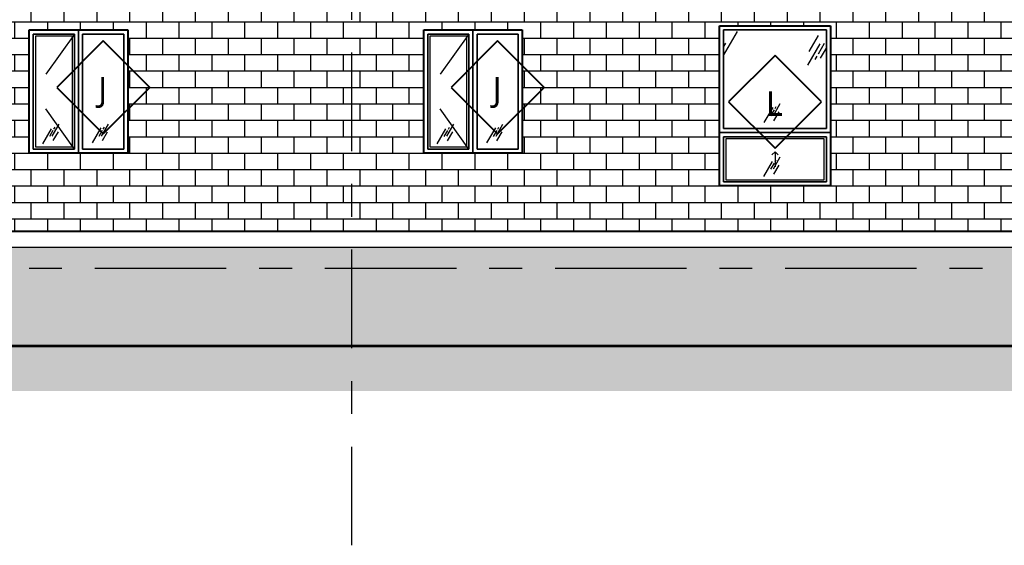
# Model space of a CAD drawing. Header units: inches. Extents: x 6 to 15224, y -733 to 6300.
# Drawn here: x 4461.5 to 4940.8, y 4950 to 5206 of the extents above; entities that cross this region are included whole.
import ezdxf

# ---------------------------------------------------------------- set-up
doc = ezdxf.new("R2010")
doc.units = ezdxf.units.IN
doc.header["$MEASUREMENT"] = 0
for name, pattern in [('Center 1_2_', [112, 64, -16, 16, -16]), ('Center 3_8_', [96, 48, -16, 16, -16]), ('Hidden 3_16_', [36, 24, -12])]:
    doc.linetypes.add(name, pattern=pattern)
for name, color, linetype, lineweight in [('A-DETL', 90, 'Continuous', 13), ('A-DETL-GENF', 92, 'Continuous', 13), ('A-FLOR-LEVL', 51, 'Continuous', 13), ('A-GLAZ', 151, 'Continuous', 25), ('A-GLAZ-IDEN', 152, 'Continuous', 25), ('A-GLAZ-SILL', 1, 'Continuous', 18), ('A-WALL', 113, 'Continuous', 25), ('A-WALL-PATT', 111, 'Continuous', 25), ('S-GRID', 1, 'Continuous', 13)]:
    doc.layers.add(name, color=color, linetype=linetype, lineweight=lineweight)
doc.styles.add('Open Sans_5', font='OpenSans-Regular.ttf', dxfattribs={"height": 12})

# ---------------------------------------------------------------- blocks, each defined once
blk = doc.blocks.new('2-1 WD Adaptive - 4_-0_ x 5_-0_-12908153-WEST ELEVATION')
at = {"layer": 'A-GLAZ', "lineweight": 13}
h = blk.add_hatch(dxfattribs=at)
h.set_pattern_fill('FP_105', color=256, style=0, pattern_type=2)
h.set_pattern_definition([(59.808, (-929.503, 5180.806), (144.0017, 239.99866), [9, -754.581]), (59.808, (-930.237, 5174.193), (144.0017, 239.99866), [12, -751.581]), (59.808, (-925.052, 5179.623), (144.0017, 239.99866), [6, -757.581]), (59.808, (-926.641, 5176.844), (144.0017, 239.99866), [2, -761.581]), (59.808, (-923.946, 5177.598), (144.0017, 239.99866), [15, -748.581]), (59.808, (-898.528, 5147.404), (144.0017, 239.99866), [5.062, -758.519]), (59.808, (-898.969, 5149.668), (144.0017, 239.99866), [6.75, -756.831]), (59.808, (-900.178, 5149.525), (144.0017, 239.99866), [3.375, -760.206]), (59.808, (-898.147, 5153.029), (144.0017, 239.99866), [1.125, -762.456]), (59.808, (-903.361, 5146.297), (144.0017, 239.99866), [8.438, -755.144])])
h.paths.add_polyline_path([(-942.35, 5144), (-928, 5144), (-928, 5198), (-946, 5198), (-946, 5144)])
at = {"layer": 'A-GLAZ-SILL', "lineweight": 13}
h = blk.add_hatch(dxfattribs=at)
h.set_pattern_fill('FP_104', color=256, style=0, pattern_type=2)
h.set_pattern_definition([(59.808, (-905.503, 5180.806), (144.0017, 239.99866), [9, -754.581]), (59.808, (-906.237, 5174.193), (144.0017, 239.99866), [12, -751.581]), (59.808, (-901.052, 5179.623), (144.0017, 239.99866), [6, -757.581]), (59.808, (-902.641, 5176.844), (144.0017, 239.99866), [2, -761.581]), (59.808, (-899.946, 5177.598), (144.0017, 239.99866), [15, -748.581]), (59.808, (-874.528, 5147.404), (144.0017, 239.99866), [5.062, -758.519]), (59.808, (-874.969, 5149.668), (144.0017, 239.99866), [6.75, -756.831]), (59.808, (-876.178, 5149.525), (144.0017, 239.99866), [3.375, -760.206]), (59.808, (-874.147, 5153.029), (144.0017, 239.99866), [1.125, -762.456]), (59.808, (-879.361, 5146.297), (144.0017, 239.99866), [8.437, -755.144])])
h.paths.add_polyline_path([(-923, 5143), (-903, 5143), (-903, 5199), (-923, 5199), (-923, 5150.22)])
at = {"layer": 'A-GLAZ', "lineweight": 13}
for p, q in [((-949, 5201), (-901, 5201)), ((-949, 5141), (-949, 5201)), ((-925, 5141), (-925, 5201)), ((-925, 5201), (-925, 5141)), ((-901, 5201), (-901, 5141)), ((-927, 5199), (-947, 5199)), ((-947, 5199), (-947, 5143)), ((-927, 5143), (-927, 5199)), ((-903, 5199), (-923, 5199)), ((-923, 5199), (-923, 5143)), ((-903, 5143), (-903, 5199)), ((-947, 5143), (-927, 5143)), ((-923, 5143), (-903, 5143)), ((-901, 5141), (-949, 5141))]:
    blk.add_line(p, q, dxfattribs=at)
at = {"layer": 'A-GLAZ', "linetype": 'Hidden 3_16_', "lineweight": 13}
for p in [(-927, 5199), (-927, 5143)]:
    blk.add_line(p, (-947, 5171), dxfattribs=at)
at = {"layer": 'A-GLAZ-SILL'}
for p, q in [((-947, 5199), (-947, 5143)), ((-927, 5199), (-947, 5199)), ((-947, 5143), (-947, 5199)), ((-947, 5199), (-927, 5199)), ((-928, 5198), (-946, 5198)), ((-946, 5198), (-946, 5144)), ((-928, 5144), (-928, 5198)), ((-927, 5143), (-927, 5199)), ((-927, 5199), (-927, 5143)), ((-923, 5199), (-923, 5143)), ((-903, 5199), (-923, 5199)), ((-923, 5143), (-923, 5199)), ((-923, 5199), (-903, 5199)), ((-903, 5143), (-903, 5199)), ((-903, 5199), (-903, 5143)), ((-947, 5143), (-927, 5143)), ((-927, 5143), (-947, 5143)), ((-946, 5144), (-928, 5144)), ((-923, 5143), (-903, 5143)), ((-903, 5143), (-923, 5143))]:
    blk.add_line(p, q, dxfattribs=at)
blk = doc.blocks.new('1-2 WD Adaptive - 4_-6_x6_-6_-12908147-WEST ELEVATION')
at = {"layer": 'A-GLAZ', "lineweight": 13}
h = blk.add_hatch(dxfattribs=at)
h.set_pattern_fill('FP_107', color=256, style=0, pattern_type=2)
h.set_pattern_definition([(59.808, (-434.503, 5190.806), (144.0017, 239.99866), [9, -754.581]), (59.808, (-435.237, 5184.193), (144.0017, 239.99866), [12, -751.581]), (59.808, (-430.052, 5189.623), (144.0017, 239.99866), [6, -757.581]), (59.808, (-431.641, 5186.844), (144.0017, 239.99866), [2, -761.581]), (59.808, (-428.946, 5187.598), (144.0017, 239.99866), [15, -748.581]), (59.808, (-403.528, 5157.404), (144.0017, 239.99866), [5.063, -758.519]), (59.808, (-403.969, 5159.668), (144.0017, 239.99866), [6.75, -756.831]), (59.808, (-405.178, 5159.525), (144.0017, 239.99866), [3.375, -760.206]), (59.808, (-403.147, 5163.029), (144.0017, 239.99866), [1.125, -762.456]), (59.808, (-408.361, 5156.297), (144.0017, 239.99866), [8.437, -755.144])])
h.paths.add_polyline_path([(-419, 5153), (-417, 5153), (-417, 5201), (-467, 5201), (-467, 5153)])
at = {"layer": 'A-GLAZ-SILL', "lineweight": 13}
h = blk.add_hatch(dxfattribs=at)
h.set_pattern_fill('FP_106', color=256, style=0, pattern_type=2)
h.set_pattern_definition([(59.808, (-434.503, 5164.806), (144.0017, 239.99866), [9, -754.581]), (59.808, (-435.237, 5158.193), (144.0017, 239.99866), [12, -751.581]), (59.808, (-430.052, 5163.623), (144.0017, 239.99866), [6, -757.581]), (59.808, (-431.641, 5160.844), (144.0017, 239.99866), [2, -761.581]), (59.808, (-428.946, 5161.598), (144.0017, 239.99866), [15, -748.581]), (59.808, (-403.528, 5131.404), (144.0017, 239.99866), [5.063, -758.519]), (59.808, (-403.969, 5133.668), (144.0017, 239.99866), [6.75, -756.831]), (59.808, (-405.178, 5133.525), (144.0017, 239.99866), [3.375, -760.206]), (59.808, (-403.147, 5137.029), (144.0017, 239.99866), [1.125, -762.456]), (59.808, (-408.361, 5130.297), (144.0017, 239.99866), [8.438, -755.144])])
h.paths.add_polyline_path([(-438, 5128), (-418, 5128), (-418, 5148), (-466, 5148), (-466, 5128), (-446, 5128)])
at = {"layer": 'A-GLAZ', "lineweight": 13}
for p, q in [((-469, 5203), (-415, 5203)), ((-469, 5125), (-469, 5203)), ((-417, 5201), (-467, 5201)), ((-467, 5201), (-467, 5153)), ((-417, 5153), (-417, 5201)), ((-415, 5203), (-415, 5125)), ((-467, 5153), (-417, 5153)), ((-469, 5151), (-415, 5151)), ((-415, 5151), (-469, 5151)), ((-417, 5149), (-467, 5149)), ((-467, 5149), (-467, 5127)), ((-417, 5127), (-417, 5149)), ((-415, 5125), (-469, 5125)), ((-467, 5127), (-417, 5127))]:
    blk.add_line(p, q, dxfattribs=at)
at = {"layer": 'A-GLAZ', "linetype": 'Hidden 3_16_', "lineweight": 13}
for q in [(-443.5, 5140.17), (-440.5, 5140.17), (-442, 5134.33)]:
    blk.add_line((-442, 5141.67), q, dxfattribs=at)
at = {"layer": 'A-GLAZ-SILL'}
for p, q in [((-467, 5201), (-417, 5201)), ((-467, 5153), (-467, 5201)), ((-417, 5201), (-467, 5201)), ((-467, 5201), (-467, 5153)), ((-417, 5201), (-417, 5153)), ((-417, 5153), (-417, 5201)), ((-417, 5153), (-467, 5153)), ((-467, 5153), (-417, 5153)), ((-467, 5149), (-417, 5149)), ((-467, 5127), (-467, 5149)), ((-417, 5149), (-467, 5149)), ((-467, 5149), (-467, 5127)), ((-418, 5148), (-466, 5148)), ((-466, 5148), (-466, 5128)), ((-418, 5128), (-418, 5148)), ((-417, 5149), (-417, 5127)), ((-417, 5127), (-417, 5149)), ((-466, 5128), (-418, 5128)), ((-417, 5127), (-467, 5127)), ((-467, 5127), (-417, 5127))]:
    blk.add_line(p, q, dxfattribs=at)
blk = doc.blocks.new('TAG Window-AM - Standard-51685-WEST ELEVATION')
at = {"layer": 'A-GLAZ-IDEN'}
for p, q in [((-3095.5, 5558.5), (-3118.13, 5535.88)), ((-3072.87, 5535.88), (-3095.5, 5558.5)), ((-3118.13, 5535.88), (-3095.5, 5513.25)), ((-3095.5, 5513.25), (-3072.87, 5535.88))]:
    blk.add_line(p, q, dxfattribs=at)

msp = doc.modelspace()

# ---------------------------------------------------------------- hatches: boundary and pattern name
at = {"layer": 'A-DETL-GENF'}
h = msp.add_hatch(dxfattribs=at)
h.set_pattern_fill('FP_140', color=8, style=0, pattern_type=2)
h.set_pattern_definition([(50, (3669.645, 0), (18.362056, -1.60683), [1.92, -21.12]), (355, (3669.645, 0), (-3.55226, 19.255874), [1.536, -16.896]), (100.451, (3671.175, -0.134), (14.81021, 17.649286), [1.632, -17.949]), (46.184, (3669.645, 5.12), (27.32125, -4.23761), [2.88, -31.68]), (96.636, (3671.922, 4.767), (23.92754, 24.93717), [2.448, -26.924]), (351.184, (3669.645, 5.12), (23.92765, 24.93743), [2.304, -25.344]), (21, (3672.205, 3.84), (15.28081, -10.307465), [1.92, -21.12]), (326, (3672.205, 3.84), (6.22856, 18.563735), [1.536, -16.896]), (71.451, (3673.479, 2.981), (21.509846, 8.25628), [1.632, -17.949]), (37.5, (3669.6447, 0), (0.311095, 8.5225365), [0.16896, -16.522, 0.16896, -16.983, -16.96]), (37.5, (3669.6447, 0), (0.311095, 8.5225365), [-33.843, 0.16896, -16.791]), (7.5, (3669.645, 0), (6.734636, 10.097431), [0.16896, -9.61, 0.16896, -16.138, -6.464]), (7.5, (3669.645, 0), (6.734636, 10.097431), [-26.086, 0.16896, -6.295]), (327.5, (3663.936, 0), (13.666107, -0.577186), [0.16896, -6.231, 0.16896, -19.799, -26.496]), (327.5, (3663.936, 0), (13.666107, -0.577186), [-26.368, 0.16896, -26.327]), (317.5, (3661.376, 0), (14.929853, 2.562859), [0.16896, -8.151, 0.16896, -13.092, -18.816]), (317.5, (3661.376, 0), (14.929853, 2.562859), [-21.581, 0.16896, -18.647])])
h.paths.add_polyline_path([(5257.17166239, 5046.98441019), (5267.29666239, 5046.98441019), (5267.29666239, 5095), (4245.67166239, 5095), (4245.67166239, 5047), (4246.88726953, 5046.98441019), (5192.86645793, 5046.98441019)])
msp.add_hatch(color=29, dxfattribs=at).paths.add_polyline_path([(3183.71645793, 5025.10127351), (5326.80979127, 5025.10127351), (5326.80979127, 5046.98441019), (4242.67166239, 5047.03847412), (2452.2583923, 5070), (1040.6231246, 5070), (1040.6231246, 5025.10127351), (3116.74479127, 5025.10127351)])
at = {"layer": 'A-WALL-PATT', "lineweight": 13}
h = msp.add_hatch(dxfattribs=at)
h.set_pattern_fill('FP_15', color=256, style=0, pattern_type=2)
h.set_pattern_definition([(0, (5267.172, 5109), (0, 8), []), (90, (5267.172, 5109), (-8, 8), [8, -8])])
h.paths.add_polyline_path([(4657.0931246, 5103), (5259.54666239, 5103), (5259.54666239, 5210.25), (4601.85916239, 5210.25), (4601.85916239, 5245), (4245.67166239, 5245), (4245.67166239, 5157), (4263.60916239, 5157), (4263.63458293, 5157.125), (4287.60916239, 5157.125), (4287.60916239, 5156.875), (4245.67166239, 5156.875), (4245.67166239, 5103), (4523.14979127, 5103)])
h.paths.add_polyline_path([(5058.17166239, 5125), (5004.17166239, 5125), (5004.17166239, 5203), (5058.17166239, 5203), (5058.17166239, 5134.97697077)])
h.paths.add_polyline_path([(5192.17166239, 5125), (5138.17166239, 5125), (5138.17166239, 5203), (5192.17166239, 5203), (5192.17166239, 5140.19929141)])
h.paths.add_polyline_path([(4856.17166239, 5125), (4802.17166239, 5125), (4802.17166239, 5203), (4856.17166239, 5203), (4856.17166239, 5127.10451727)])
h.paths.add_polyline_path([(4322.17166239, 5141), (4322.17166239, 5201), (4370.17166239, 5201), (4370.17166239, 5141), (4322.23479127, 5141)])
h.paths.add_polyline_path([(4466.17166239, 5141), (4466.17166239, 5201), (4514.17166239, 5201), (4514.17166239, 5141)])
h.paths.add_polyline_path([(4706.17166239, 5141), (4658.17166239, 5141), (4658.17166239, 5201), (4706.17166239, 5201), (4706.17166239, 5162.95327351)])

# ---------------------------------------------------------------- linework, layer by layer
at = {"layer": 'A-DETL', "lineweight": 18}
msp.add_line((5267.29666239, 5095), (4245.67166239, 5095), dxfattribs=at)
at = {"layer": 'A-DETL', "lineweight": 35}
msp.add_line((5326.80979127, 5046.98441019), (4246.88726953, 5046.98441019), dxfattribs=at)
at = {"layer": 'A-FLOR-LEVL', "linetype": 'Center 1_2_'}
for p, q in [((1318.4277019, 5109), (5455.71284829, 5109)), ((1026.1139134, 5085), (5391.71284829, 5085))]:
    msp.add_line(p, q, dxfattribs=at)
at = {"layer": 'A-WALL'}
for p, q in [((4466.17166239, 5141), (4466.17166239, 5201)), ((4466.17166239, 5201), (4514.17166239, 5201)), ((4514.17166239, 5201), (4514.17166239, 5141)), ((4658.17166239, 5141), (4658.17166239, 5201)), ((4658.17166239, 5201), (4706.17166239, 5201)), ((4706.17166239, 5201), (4706.17166239, 5141)), ((4802.17166239, 5125), (4802.17166239, 5203)), ((4802.17166239, 5203), (4856.17166239, 5203)), ((4856.17166239, 5203), (4856.17166239, 5125)), ((4514.17166239, 5141), (4466.17166239, 5141)), ((4706.17166239, 5141), (4658.17166239, 5141)), ((4856.17166239, 5125), (4802.17166239, 5125)), ((4245.67166239, 5103), (5267.17166239, 5103))]:
    msp.add_line(p, q, dxfattribs=at)
at = {"layer": 'S-GRID', "linetype": 'Center 3_8_'}
msp.add_line((4623.17166239, 4950), (4623.17166239, 6251.21253225), dxfattribs=at)

# ---------------------------------------------------------------- block references
at = {"layer": 'A-GLAZ'}
for name, p in [('2-1 WD Adaptive - 4_-0_ x 5_-0_-12908153-WEST ELEVATION', (5415.17166239, 0)), ('2-1 WD Adaptive - 4_-0_ x 5_-0_-12908153-WEST ELEVATION', (5607.17166239, 0)), ('1-2 WD Adaptive - 4_-6_x6_-6_-12908147-WEST ELEVATION', (5271.17166239, 0))]:
    msp.add_blockref(name, p, dxfattribs=at)
at = {"layer": 'A-GLAZ-IDEN'}
for p in [(7597.67166239, -362.875), (7789.67166239, -362.875), (7924.67166239, -369.875)]:
    msp.add_blockref('TAG Window-AM - Standard-51685-WEST ELEVATION', p, dxfattribs=at)

# ---------------------------------------------------------------- texts
at = {"layer": 'A-GLAZ-IDEN', "lineweight": 13, "char_height": 12, "attachment_point": 1, "style": 'Open Sans_5'}
for s, insert, width in [('J', (4499.80422888, 5178.13131631), 5.656), ('J', (4691.80422888, 5178.13131631), 5.656), ('L', (4824.78848084, 5171.13131631), 10.504)]:
    msp.add_mtext(s, dxfattribs=dict(at, insert=insert, width=width))

doc.saveas('drawing.dxf')
